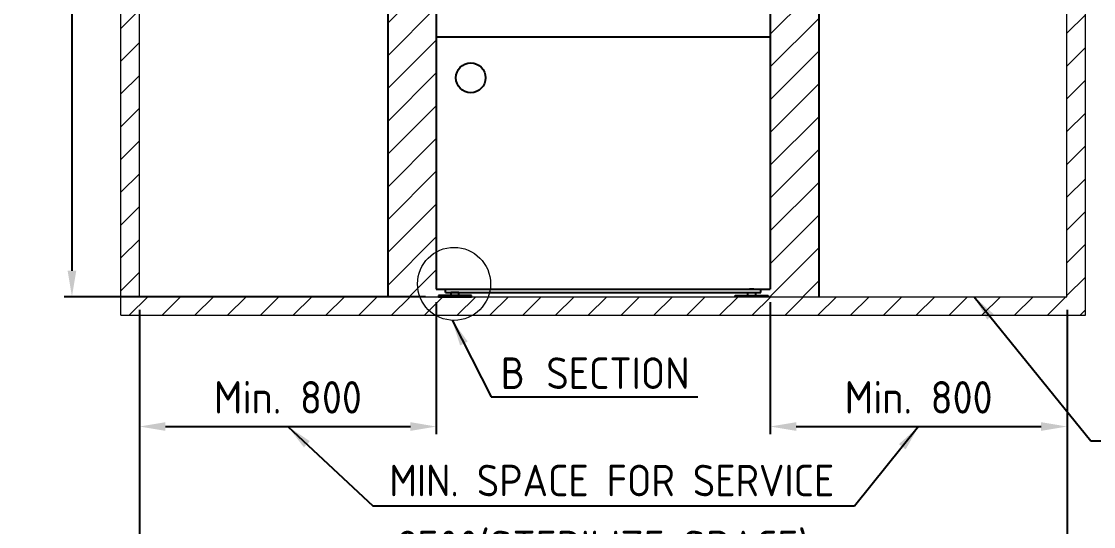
# Model space of a CAD drawing. Header units: millimetres. Extents: x -390103 to -376918, y -7976 to 1294.
# Drawn here: x -385213 to -382323, y -6018 to -4657 of the extents above; entities that cross this region are included whole.
import ezdxf

# ---------------------------------------------------------------- set-up
doc = ezdxf.new("R2010")
doc.units = ezdxf.units.MM
doc.header["$MEASUREMENT"] = 0
doc.linetypes.add('HIDDEN', pattern=[9.525, 6.35, -3.175])
doc.layers.get('0').update_dxf_attribs({"lineweight": 25})
for name, color, linetype, lineweight in [('D', 3, 'Continuous', 13), ('H', 2, 'HIDDEN', 15), ('S', 4, 'Continuous', 15)]:
    doc.layers.add(name, color=color, linetype=linetype, lineweight=lineweight)
doc.styles.get("Standard").update_dxf_attribs({"font": 'KAIU.TTF'})
doc.styles.add('STU25', font='isocp2.shx')
doc.dimstyles.new('STU25', dxfattribs={"dimscale": 35, "dimtxt": 2.5, "dimasz": 2, "dimexe": 0.6, "dimexo": 1, "dimgap": 1, "dimtad": 1, "dimdsep": 46, "dimtxsty": 'STU25', "dimcen": 2, "dimazin": 2, "dimtfac": 1, "dimtmove": 0, "dimatfit": 3, "dimfxl": 0, "dimtolj": 1, "dimtzin": 0, "dimarcsym": 0})
doc.dimstyles.new('STU25$7', dxfattribs={"dimscale": 35, "dimtxt": 2.5, "dimasz": 2, "dimexe": 1.25, "dimexo": 0.625, "dimgap": 1, "dimtad": 0, "dimdec": 4, "dimdsep": 46, "dimtxsty": 'STU25', "dimcen": 2.5, "dimazin": 2, "dimtfac": 1, "dimtdec": 4, "dimtmove": 0, "dimatfit": 3, "dimfxl": 0, "dimtolj": 1, "dimtzin": 0, "dimarcsym": 0})

# ---------------------------------------------------------------- blocks, each defined once
blk = doc.blocks.new('*D2')
at = {"layer": 'D', "color": 0, "lineweight": -2}
for p, q in [((-384094.6, -5413.5), (-384094.6, -5769.4)), ((-384894.6, -5433.5), (-384894.6, -5769.4)), ((-384824.6, -5748.4), (-384164.6, -5748.4))]:
    blk.add_line(p, q, dxfattribs=at)
at = {"layer": 'D', "color": 0}
for points in [[(-384824.6, -5736.7), (-384824.6, -5760.1), (-384894.6, -5748.4)], [(-384164.6, -5760.1), (-384164.6, -5736.7), (-384094.6, -5748.4)]]:
    blk.add_solid(points, dxfattribs=at)
at = {"layer": 'Defpoints', "color": 0}
for p in [(-384894.6, -5398.5), (-384094.6, -5378.5), (-384094.6, -5748.4)]:
    blk.add_point(p, dxfattribs=at)
at = {"layer": 'D', "color": 0, "insert": (-384494.6, -5669.7), "char_height": 87.5, "attachment_point": 5, "style": 'STU25'}
blk.add_mtext('\\A1;Min. 800', dxfattribs=at)
blk = doc.blocks.new('*D3')
at = {"layer": 'D', "color": 0, "lineweight": -2}
for p, q in [((-383194.6, -5413.5), (-383194.6, -5769.4)), ((-382394.6, -5433.5), (-382394.6, -5769.4)), ((-383124.6, -5748.4), (-382464.6, -5748.4))]:
    blk.add_line(p, q, dxfattribs=at)
at = {"layer": 'D', "color": 0}
for points in [[(-383124.6, -5736.7), (-383124.6, -5760.1), (-383194.6, -5748.4)], [(-382464.6, -5760.1), (-382464.6, -5736.7), (-382394.6, -5748.4)]]:
    blk.add_solid(points, dxfattribs=at)
at = {"layer": 'Defpoints', "color": 0}
for p in [(-383194.6, -5378.5), (-382394.6, -5398.5), (-382394.6, -5748.4)]:
    blk.add_point(p, dxfattribs=at)
at = {"layer": 'D', "color": 0, "insert": (-382794.6, -5669.7), "char_height": 87.5, "attachment_point": 5, "style": 'STU25'}
blk.add_mtext('\\A1;Min. 800', dxfattribs=at)
blk = doc.blocks.new('*D4')
at = {"layer": 'D', "color": 0, "lineweight": -2}
for p, q in [((-384129.6, -3598.5), (-385097.7, -3598.5)), ((-385076.7, -3668.5), (-385076.7, -5328.5)), ((-384124.1, -5398.5), (-385097.7, -5398.5))]:
    blk.add_line(p, q, dxfattribs=at)
at = {"layer": 'D', "color": 0}
for points in [[(-385065.1, -3668.5), (-385088.4, -3668.5), (-385076.7, -3598.5)], [(-385088.4, -5328.5), (-385065.1, -5328.5), (-385076.7, -5398.5)]]:
    blk.add_solid(points, dxfattribs=at)
at = {"layer": 'Defpoints', "color": 0}
for p in [(-384094.6, -3598.5), (-385076.7, -5398.5), (-384089.1, -5398.5)]:
    blk.add_point(p, dxfattribs=at)
at = {"layer": 'D', "color": 0, "insert": (-385155.5, -4498.5), "char_height": 87.5, "attachment_point": 5, "rotation": 90, "style": 'STU25'}
blk.add_mtext('\\A1;1800', dxfattribs=at)
blk = doc.blocks.new('*D17')
at = {"layer": 'D', "color": 0, "lineweight": -2}
for p, q in [((-384894.6, -5433.5), (-384894.6, -6181.1)), ((-382394.6, -5433.5), (-382394.6, -6181.1)), ((-384824.6, -6160.1), (-382464.6, -6160.1))]:
    blk.add_line(p, q, dxfattribs=at)
at = {"layer": 'D', "color": 0}
for points in [[(-384824.6, -6148.4), (-384824.6, -6171.8), (-384894.6, -6160.1)], [(-382464.6, -6171.8), (-382464.6, -6148.4), (-382394.6, -6160.1)]]:
    blk.add_solid(points, dxfattribs=at)
at = {"layer": 'Defpoints', "color": 0}
for p in [(-384894.6, -5398.5), (-382394.6, -5398.5), (-382394.6, -6160.1)]:
    blk.add_point(p, dxfattribs=at)
at = {"layer": 'D', "color": 0, "insert": (-383644.6, -6077), "char_height": 87.5, "attachment_point": 5, "style": 'STU25'}
blk.add_mtext('\\A1;{\\Fisocp2.shx;2500(STERILIZE SPACE)}', dxfattribs=at)

msp = doc.modelspace()

# ---------------------------------------------------------------- hatches: boundary and pattern name
at = {"layer": 'D', "ltscale": 30}
h = msp.add_hatch(dxfattribs=at)
h.set_pattern_fill('ANSI31', color=256, scale=500, style=0)
h.set_pattern_definition([(45, (-185507.43, 44.56), (-44.194174, 44.194174), [])])
h.paths.add_polyline_path([(-384894.647, -3611.534), (-384894.647, -2698.469), (-382394.647, -2698.469), (-382394.647, -3611.534), (-383063.862, -3611.534), (-383063.862, -5398.469), (-383194.647, -5398.469), (-383194.647, -3598.469), (-384094.647, -3598.469), (-384094.647, -5398.469), (-384225.431, -5398.469), (-384225.431, -3611.534)])
at = {"layer": 'H', "ltscale": 5}
h = msp.add_hatch(dxfattribs=at)
h.set_pattern_fill('ANSI31', color=256, scale=500, style=0)
h.set_pattern_definition([(45, (-166620.075, 15217.46), (-44.194174, 44.194174), [])])
h.paths.add_polyline_path([(-382344.647, -5448.469), (-382344.647, -2698.469), (-382394.647, -2698.469), (-382394.647, -5398.469), (-384894.647, -5398.469), (-384894.647, -2698.469), (-384944.647, -2698.469), (-384944.647, -5448.469)])
h.paths.add_polyline_path([(-382344.647, -2698.469), (-382394.647, -2698.469)], flags=16)
h.paths.add_polyline_path([(-384944.647, -2698.469), (-384894.647, -2698.469)], flags=16)

# ---------------------------------------------------------------- linework, layer by layer
for p, q in [((-384225.431, -3611.534), (-384225.431, -5398.469)), ((-383063.862, -3611.534), (-383063.862, -5398.469)), ((-384094.647, -4278.469), (-384094.647, -4698.469)), ((-383194.647, -4278.469), (-383194.647, -4698.469)), ((-384094.647, -4698.469), (-384094.647, -5378.469)), ((-384094.647, -4698.469), (-383194.647, -4698.469)), ((-384094.647, -4698.469), (-383194.647, -4698.469)), ((-383194.647, -4698.469), (-383194.647, -5378.469)), ((-384094.647, -5378.469), (-383194.647, -5378.469)), ((-384000.147, -5395.469), (-384089.147, -5395.469)), ((-384089.147, -5395.469), (-384089.147, -5398.469)), ((-384089.147, -5398.469), (-384000.147, -5398.469)), ((-384069.647, -5387.469), (-384069.647, -5378.469)), ((-384069.647, -5387.469), (-383219.647, -5387.469)), ((-384055.039, -5387.469), (-384055.039, -5395.469)), ((-384034.254, -5387.469), (-384055.039, -5387.469)), ((-384050.647, -5378.469), (-384038.647, -5378.469)), ((-384034.254, -5395.469), (-384034.254, -5387.469)), ((-384000.147, -5398.469), (-384000.147, -5395.469)), ((-383289.147, -5398.469), (-383289.147, -5395.469)), ((-383289.147, -5395.469), (-383200.147, -5395.469)), ((-383200.147, -5398.469), (-383289.147, -5398.469)), ((-383255.039, -5387.469), (-383234.254, -5387.469)), ((-383255.039, -5395.469), (-383255.039, -5387.469)), ((-383238.647, -5378.469), (-383250.647, -5378.469)), ((-383234.254, -5387.469), (-383234.254, -5395.469)), ((-383219.647, -5387.469), (-383219.647, -5378.469)), ((-383200.147, -5395.469), (-383200.147, -5398.469))]:
    msp.add_line(p, q)
msp.add_circle((-384001.838, -4808.643), 40)
at = {"layer": 'D'}
msp.add_circle((-384046.751, -5363.901), 98.378, dxfattribs=at)
at = {"layer": 'S'}
for p, q in [((-384944.647, -5448.469), (-384944.647, -2698.469)), ((-384894.647, -5398.469), (-384894.647, -2698.469)), ((-382394.647, -5398.469), (-382394.647, -2698.469)), ((-382344.647, -5448.469), (-382344.647, -2698.469)), ((-384894.647, -5398.469), (-382394.647, -5398.469)), ((-384944.647, -5448.469), (-382344.647, -5448.469))]:
    msp.add_line(p, q, dxfattribs=at)

# ---------------------------------------------------------------- texts
at = {"layer": 'D', "char_height": 85, "attachment_point": 1}
for s, insert in [('{\\Fisocp2.shx;\\C3;B\\f標楷體|b0|i0|c136|p65; \\Fisocp2.shx;SECTION}', (-383920.973, -5562.138)), ('{\\Fisocp2.shx;\\C3;MIN. SPACE FOR SERVICE}', (-384221.301, -5851.368))]:
    msp.add_mtext(s, dxfattribs=dict(at, insert=insert))

# ---------------------------------------------------------------- dimensions: what is measured, and where the dimension line sits
at = {"layer": 'D'}
dim = msp.add_linear_dim(base=(-385076.718, -5398.469), p1=(-384094.647, -3598.469), p2=(-384089.147, -5398.469), angle=90, dimstyle='STU25', dxfattribs=at)
dim.commit()
dim.dimension.update_dxf_attribs({"geometry": '*D4', "text_midpoint": (-385076.718, -4498.469), "dimtype": 160})
dim = msp.add_linear_dim(base=(-384094.647, -5748.415), p1=(-384894.647, -5398.469), p2=(-384094.647, -5378.469), text='Min. <>', dimstyle='STU25', dxfattribs=at)
dim.commit()
dim.dimension.update_dxf_attribs({"geometry": '*D2', "text_midpoint": (-384494.647, -5669.665)})
for base, p1, text, picture, middle in [((-382394.647, -6160.106), (-384894.647, -5398.469), '{\\Fisocp2.shx;<>(STERILIZE SPACE)}', '*D17', (-383644.647, -6160.106)), ((-382394.647, -5748.415), (-383194.647, -5378.469), 'Min. <>', '*D3', (-382794.647, -5748.415))]:
    dim = msp.add_linear_dim(base=base, p1=p1, p2=(-382394.647, -5398.469), text=text, dimstyle='STU25', dxfattribs=at)
    dim.commit()
    dim.dimension.update_dxf_attribs({"geometry": picture, "text_midpoint": middle, "dimtype": 160})

# ---------------------------------------------------------------- leaders
for points in [[(-382644.834, -5398.469), (-382330.558, -5787.157), (-380730.194, -5787.157)], [(-384051.87, -5462.146), (-383947.133, -5668.523), (-383389.753, -5668.523)], [(-384494.647, -5748.415), (-384265.235, -5962.651)], [(-382794.647, -5748.415), (-382967.106, -5962.651), (-384265.235, -5962.651)]]:
    msp.add_leader(points, dimstyle='STU25$7', override={"dimgap": 1, "dimtad": 0}, dxfattribs=at)

doc.saveas('drawing.dxf')
